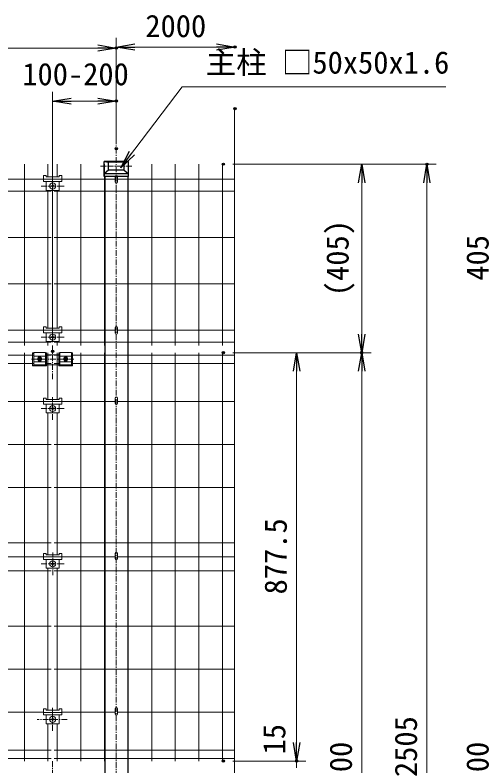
# Model space of a CAD drawing. Units: millimetres, scale not verified. Extents: x -4200 to 4200, y -2970 to 2970.
# Drawn here: x -1419 to -399, y -748 to 866 of the extents above; entities that cross this region are included whole.
import ezdxf
from ezdxf.enums import TextEntityAlignment as Align

# ---------------------------------------------------------------- set-up
doc = ezdxf.new("R2010")
doc.units = ezdxf.units.MM
doc.header["$LTSCALE"] = 10
doc.header["$PDMODE"] = 32
doc.header["$PDSIZE"] = 5
doc.linetypes.add('USER1', pattern=[2, 1.25, -0.25, 0.25, -0.25])
for name, color, linetype, lineweight in [('0-0_D-STR-DIM', 7, 'Continuous', 13), ('0-1_0', 7, 'Continuous', 25), ('0-4_D-STR1', 1, 'Continuous', 25), ('0-5_D-BMK', 2, 'USER1', 13), ('0-8_D-STR-TXT', 7, 'Continuous', 13), ('0-9_D-STR3', 3, 'Continuous', 13), ('0-E_D-STR5', 7, 'Continuous', 9)]:
    doc.layers.add(name, color=color, linetype=linetype, lineweight=lineweight)
doc.layers.add('0-2_DEFPOINTS', color=7, linetype='Continuous')
doc.styles.add('ＭＳ ゴシック', font='')
doc.styles.get('ＭＳ ゴシック').set_extended_font_data('MS Gothic')

# ---------------------------------------------------------------- blocks, each defined once
blk = doc.blocks.new('_OPEN')
at = {"layer": '0-1_0'}
blk.add_line((0, 0), (-10, 0), dxfattribs=at)
blk.add_lwpolyline([(-10, 1.667), (0, 0), (-10, -1.667)], dxfattribs=at)

msp = doc.modelspace()

# ---------------------------------------------------------------- linework, layer by layer
at = {"layer": '0-0_D-STR-DIM'}
for p, q in [((-1200.94, 598.18), (-1200.94, 816.86)), ((-1200.94, 598.18), (-1200.94, 814.68)), ((-3160.94, 794.68), (-1240.94, 794.68)), ((-1160.94, 796.86), (-985.48, 796.86)), ((-1337.9, 162.69), (-1337.9, 700.57)), ((-1200.94, 598.18), (-1200.94, 700.57)), ((-1297.9, 680.57), (-1240.94, 680.57)), ((-946.6, 664.29), (-946.6, -1715.07)), ((-950.67, 545.08), (-513.05, 545.08)), ((-950.67, 545.08), (-653.05, 545.08)), ((-673.05, 505.08), (-673.05, 179.93)), ((-533.05, -1920.06), (-533.05, 505.08)), ((-950.67, 139.93), (-653.05, 139.93)), ((-950.67, 139.93), (-653.05, 139.93)), ((-950.67, 139.93), (-793.05, 139.93)), ((-813.05, 99.93), (-813.05, -697.57)), ((-673.05, 99.93), (-673.05, -1620.07)), ((-813.05, -697.57), (-813.05, -657.57)), ((-950.67, -737.57), (-793.05, -737.57)), ((-950.67, -737.57), (-793.05, -737.57)), ((-813.05, -737.57), (-813.05, -752.57))]:
    msp.add_line(p, q, dxfattribs=at)
at = {"layer": '0-2_DEFPOINTS'}
for p in [(-1200.94, 794.68), (-945.48, 796.86), (-1200.94, 680.57), (-945.48, 664.29), (-1200.94, 578.18), (-970.67, 545.08), (-533.05, 545.08), (-1337.9, 142.69), (-970.67, 139.93), (-970.67, 139.93), (-673.05, 139.93), (-970.67, -737.57), (-970.67, -737.57), (-813.05, -737.57)]:
    msp.add_point(p, dxfattribs=at)
at = {"layer": '0-4_D-STR1'}
for p, q in [((-1227.14, 518.41), (-1227.14, 550.68)), ((-1227.14, 550.68), (-1217.94, 549.54)), ((-1183.94, 549.54), (-1217.94, 549.54)), ((-1217.94, 532.54), (-1217.94, 549.54)), ((-1174.74, 550.68), (-1183.94, 549.54)), ((-1183.94, 532.54), (-1183.94, 549.54)), ((-1217.94, 532.54), (-1227.14, 524.48)), ((-1174.74, 524.48), (-1227.14, 524.48)), ((-1174.74, 518.41), (-1227.14, 518.41)), ((-1225.94, 518.41), (-1225.94, -1960.06)), ((-1183.94, 532.54), (-1217.94, 532.54)), ((-1183.94, 532.54), (-1174.74, 524.48)), ((-1175.94, 518.41), (-1175.94, -1960.06))]:
    msp.add_line(p, q, dxfattribs=at)
msp.add_lwpolyline([(-1174.74, 518.41), (-1174.74, 550.68), (-1227.14, 550.68)], dxfattribs=at)
at = {"layer": '0-5_D-BMK'}
for p, q in [((-1200.94, 780.39), (-1200.94, -1994.36)), ((-1167.21, 541.04), (-1234.67, 541.04)), ((-1362.9, 498.12), (-1312.9, 498.12)), ((-1362.9, 173.36), (-1312.9, 173.36)), ((-1337.91, 82.77), (-1337.91, 155.18)), ((-1365.86, 119.28), (-1365.86, 133.75)), ((-1309.86, 119.28), (-1309.86, 133.75)), ((-1383.66, 126.16), (-1292.06, 126.16)), ((-1337.84, -4.49), (-1337.84, 44.31)), ((-1362.9, 19.91), (-1312.9, 19.91)), ((-1337.82, -338.24), (-1337.82, -289.44)), ((-1362.85, -313.84), (-1312.85, -313.84)), ((-1337.87, -672.41), (-1337.87, -623.61)), ((-1306.56, -648.01), (-1371.39, -648.01)), ((-1337.91, -810.01), (-1337.91, -737.6))]:
    msp.add_line(p, q, dxfattribs=at)
at = {"layer": '0-8_D-STR-TXT'}
msp.add_lwpolyline([(-492.41, 711.49), (-1059.57, 711.49), (-1190.28, 538.66)], dxfattribs=at)
at = {"layer": '0-9_D-STR3'}
for p, q in [((-1357.9, 520.42), (-1351.9, 520.42)), ((-1357.9, 520.42), (-1357.9, 507.62)), ((-1351.9, 520.42), (-1351.9, 517.52)), ((-1351.9, 517.52), (-1323.9, 517.52)), ((-1323.87, 520.42), (-1323.87, 517.52)), ((-1203.54, 519.08), (-1203.54, 506.91)), ((-1198.34, 519.08), (-1198.34, 506.91)), ((-1357.9, 513.12), (-1317.9, 513.12)), ((-1357.9, 507.62), (-1317.9, 507.62)), ((-1351.9, 507.62), (-1351.9, 488.62)), ((-1338.37, 501.62), (-1338.37, 499.62)), ((-1337.37, 501.62), (-1337.37, 499.62)), ((-1323.9, 507.62), (-1323.9, 488.62)), ((-1351.9, 488.62), (-1323.9, 488.62)), ((-1341.37, 498.62), (-1339.37, 498.62)), ((-1341.37, 497.62), (-1339.37, 497.62)), ((-1338.37, 494.62), (-1338.37, 496.62)), ((-1337.37, 494.62), (-1337.37, 496.62)), ((-1334.37, 498.62), (-1336.37, 498.62)), ((-1334.37, 497.62), (-1336.37, 497.62)), ((-1357.9, 195.66), (-1357.9, 182.86)), ((-1357.9, 195.66), (-1351.9, 195.66)), ((-1351.9, 195.66), (-1351.9, 192.76)), ((-1323.9, 195.66), (-1317.9, 195.66)), ((-1323.87, 195.66), (-1317.87, 195.66)), ((-1323.87, 195.66), (-1323.87, 192.76)), ((-1317.9, 195.66), (-1317.9, 182.86)), ((-1203.51, 194.32), (-1203.51, 182.15)), ((-1198.31, 194.32), (-1198.31, 182.15)), ((-1357.9, 188.36), (-1317.9, 188.36)), ((-1357.9, 182.86), (-1317.9, 182.86)), ((-1351.9, 192.76), (-1323.9, 192.76)), ((-1351.9, 182.86), (-1351.9, 163.86)), ((-1323.9, 182.86), (-1323.9, 163.86)), ((-1351.9, 163.86), (-1323.9, 163.86)), ((-1341.37, 173.86), (-1339.37, 173.86)), ((-1341.37, 172.86), (-1339.37, 172.86)), ((-1338.37, 176.86), (-1338.37, 174.86)), ((-1338.37, 169.86), (-1338.37, 171.86)), ((-1337.37, 176.86), (-1337.37, 174.86)), ((-1337.37, 169.86), (-1337.37, 171.86)), ((-1334.37, 173.86), (-1336.37, 173.86)), ((-1334.37, 172.86), (-1336.37, 172.86)), ((-1380.86, 139.32), (-1380.86, 111.53)), ((-1380.86, 139.32), (-1378.36, 139.32)), ((-1380.86, 137.92), (-1378.36, 137.92)), ((-1378.36, 140.32), (-1378.36, 114.1)), ((-1378.36, 140.32), (-1353.36, 140.32)), ((-1378.36, 132.56), (-1353.36, 132.56)), ((-1368.32, 130.42), (-1370.78, 126.16)), ((-1363.4, 130.42), (-1368.32, 130.42)), ((-1363.4, 130.42), (-1360.94, 126.16)), ((-1353.36, 140.32), (-1353.36, 114.1)), ((-1353.36, 139.32), (-1350.86, 139.32)), ((-1353.36, 137.92), (-1350.86, 137.92)), ((-1350.86, 111.53), (-1350.86, 139.32)), ((-1324.86, 135.09), (-1350.86, 135.09)), ((-1322.36, 139.32), (-1324.86, 139.32)), ((-1324.86, 111.53), (-1324.86, 139.32)), ((-1322.36, 137.92), (-1324.86, 137.92)), ((-1322.36, 140.32), (-1322.36, 114.1)), ((-1297.36, 140.32), (-1322.36, 140.32)), ((-1297.36, 132.56), (-1322.36, 132.56)), ((-1312.32, 130.42), (-1314.78, 126.16)), ((-1312.32, 130.42), (-1307.4, 130.42)), ((-1307.4, 130.42), (-1304.94, 126.16)), ((-1297.36, 140.32), (-1297.36, 114.1)), ((-1294.86, 139.32), (-1297.36, 139.32)), ((-1294.86, 137.92), (-1297.36, 137.92)), ((-1294.86, 139.32), (-1294.86, 111.53)), ((-1378.36, 120.62), (-1353.36, 120.62)), ((-1378.36, 114.1), (-1353.36, 114.1)), ((-1368.32, 121.9), (-1370.78, 126.16)), ((-1368.59, 128.2), (-1367.22, 126.84)), ((-1368.59, 124.11), (-1367.22, 125.47)), ((-1363.4, 121.9), (-1368.32, 121.9)), ((-1367.91, 128.89), (-1366.54, 127.52)), ((-1367.91, 123.43), (-1366.54, 124.79)), ((-1363.81, 128.89), (-1365.18, 127.52)), ((-1363.81, 123.43), (-1365.18, 124.79)), ((-1363.13, 128.2), (-1364.5, 126.84)), ((-1363.13, 124.11), (-1364.5, 125.47)), ((-1363.4, 121.9), (-1360.94, 126.16)), ((-1324.86, 114.11), (-1350.86, 114.11)), ((-1297.36, 120.62), (-1322.36, 120.62)), ((-1297.36, 114.1), (-1322.36, 114.1)), ((-1312.32, 121.9), (-1314.78, 126.16)), ((-1312.59, 128.2), (-1311.22, 126.84)), ((-1312.59, 124.11), (-1311.22, 125.47)), ((-1312.32, 121.9), (-1307.4, 121.9)), ((-1311.91, 128.89), (-1310.54, 127.52)), ((-1311.91, 123.43), (-1310.54, 124.79)), ((-1307.81, 128.89), (-1309.18, 127.52)), ((-1307.81, 123.43), (-1309.18, 124.79)), ((-1307.13, 128.2), (-1308.49, 126.84)), ((-1307.13, 124.11), (-1308.49, 125.47)), ((-1307.4, 121.9), (-1304.94, 126.16)), ((-1380.86, 112.71), (-1350.86, 112.71)), ((-1380.86, 111.53), (-1350.86, 111.53)), ((-1294.86, 112.71), (-1324.86, 112.71)), ((-1294.86, 111.53), (-1324.86, 111.53)), ((-1357.9, 42.21), (-1357.9, 29.41)), ((-1357.9, 42.21), (-1351.9, 42.21)), ((-1357.9, 34.91), (-1317.9, 34.91)), ((-1351.9, 42.21), (-1351.9, 39.31)), ((-1351.9, 39.31), (-1323.9, 39.31)), ((-1323.9, 42.21), (-1317.9, 42.21)), ((-1323.87, 42.21), (-1317.87, 42.21)), ((-1323.87, 42.21), (-1323.87, 39.31)), ((-1317.87, 42.21), (-1317.87, 29.41)), ((-1203.51, 43.11), (-1203.51, 30.94)), ((-1198.31, 43.11), (-1198.31, 30.94)), ((-1357.9, 29.41), (-1317.9, 29.41)), ((-1351.9, 29.41), (-1351.9, 10.41)), ((-1341.37, 20.41), (-1339.37, 20.41)), ((-1341.37, 19.41), (-1339.37, 19.41)), ((-1338.37, 23.41), (-1338.37, 21.41)), ((-1338.37, 16.41), (-1338.37, 18.41)), ((-1337.37, 23.41), (-1337.37, 21.41)), ((-1337.37, 16.41), (-1337.37, 18.41)), ((-1334.37, 20.41), (-1336.37, 20.41)), ((-1334.37, 19.41), (-1336.37, 19.41)), ((-1323.87, 29.41), (-1323.87, 10.41)), ((-1351.9, 10.41), (-1323.9, 10.41)), ((-1357.85, -291.54), (-1357.85, -304.34)), ((-1357.85, -291.54), (-1351.85, -291.54)), ((-1357.85, -298.84), (-1317.85, -298.84)), ((-1357.85, -304.34), (-1317.85, -304.34)), ((-1351.85, -291.54), (-1351.85, -294.44)), ((-1351.85, -294.44), (-1323.85, -294.44)), ((-1351.85, -304.34), (-1351.85, -323.34)), ((-1323.85, -291.54), (-1323.85, -294.44)), ((-1323.85, -304.34), (-1323.85, -323.34)), ((-1203.54, -290.59), (-1203.54, -302.76)), ((-1198.34, -290.59), (-1198.34, -302.76)), ((-1341.32, -313.34), (-1339.32, -313.34)), ((-1341.32, -314.34), (-1339.32, -314.34)), ((-1338.32, -310.34), (-1338.32, -312.34)), ((-1338.32, -317.34), (-1338.32, -315.34)), ((-1337.32, -310.34), (-1337.32, -312.34)), ((-1337.32, -317.34), (-1337.32, -315.34)), ((-1334.32, -313.34), (-1336.32, -313.34)), ((-1334.32, -314.34), (-1336.32, -314.34)), ((-1351.85, -323.34), (-1323.85, -323.34)), ((-1357.9, -625.71), (-1351.9, -625.71)), ((-1357.9, -625.71), (-1357.9, -638.51)), ((-1351.9, -625.71), (-1351.9, -628.61)), ((-1351.9, -628.61), (-1323.9, -628.61)), ((-1323.9, -625.71), (-1323.9, -628.61)), ((-1203.51, -624.39), (-1203.51, -636.56)), ((-1198.31, -624.39), (-1198.31, -636.56)), ((-1357.9, -633.01), (-1317.9, -633.01)), ((-1357.9, -638.51), (-1317.9, -638.51)), ((-1351.9, -638.51), (-1351.9, -657.51)), ((-1338.37, -644.51), (-1338.37, -646.51)), ((-1337.37, -644.51), (-1337.37, -646.51)), ((-1323.9, -638.51), (-1323.9, -657.51)), ((-1351.9, -657.51), (-1323.9, -657.51)), ((-1341.37, -647.51), (-1339.37, -647.51)), ((-1341.37, -648.51), (-1339.37, -648.51)), ((-1338.37, -651.51), (-1338.37, -649.51)), ((-1337.37, -651.51), (-1337.37, -649.51)), ((-1334.37, -647.51), (-1336.37, -647.51)), ((-1334.37, -648.51), (-1336.37, -648.51))]:
    msp.add_line(p, q, dxfattribs=at)
for points in [[(-1323.87, 520.42), (-1317.9, 520.42), (-1317.9, 507.62)], [(-1323.85, -291.54), (-1317.85, -291.54), (-1317.85, -304.34)], [(-1323.9, -625.71), (-1317.9, -625.71), (-1317.9, -638.51)]]:
    msp.add_lwpolyline(points, dxfattribs=at)
for centre, radius in [((-1337.87, 498.12), 6.5), ((-1337.87, 173.36), 6.5), ((-1365.86, 126.16), 4.26), ((-1309.86, 126.16), 4.26), ((-1337.87, 19.91), 6.5), ((-1337.82, -313.84), 6.5), ((-1337.87, -648.01), 6.5)]:
    msp.add_circle(centre, radius, dxfattribs=at)
for centre, radius, start, end in [((-1337.87, 501.62), 0.5, 0, 179.99999), ((-1200.94, 506.91), 2.6, 180, 0), ((-1341.37, 498.12), 0.5, 90.00001, 270), ((-1339.37, 499.62), 1, 270, 0.00001), ((-1339.37, 496.62), 1, 0, 90), ((-1337.87, 494.62), 0.5, 180.00002, 0.00001), ((-1336.37, 499.62), 1, 180.00001, 270), ((-1336.37, 496.62), 1, 90, 180.00001), ((-1334.37, 498.12), 0.5, 270.00049, 90.00046), ((-1200.91, 182.15), 2.6, 180, 0), ((-1341.37, 173.36), 0.5, 90.00001, 270), ((-1339.37, 174.86), 1, 270, 0.00001), ((-1339.37, 171.86), 1, 0, 90), ((-1337.87, 176.86), 0.5, 0, 179.99999), ((-1337.87, 169.86), 0.5, 180.00002, 0.00001), ((-1336.37, 174.86), 1, 180.00001, 270), ((-1336.37, 171.86), 1, 90, 180.00001), ((-1334.37, 173.36), 0.5, 270.00049, 90.00046), ((-1365.86, 127.45), 4, 4.65818, 175.34501), ((-1309.86, 127.45), 4, 4.65499, 175.34182), ((-1365.86, 124.88), 4, 184.89555, 355.10576), ((-1368.25, 128.55), 0.483, 44.99953, 224.99952), ((-1368.25, 123.77), 0.483, 135, 314.99998), ((-1367.91, 126.16), 0.965, 314.99999, 45), ((-1365.86, 128.2), 0.965, 225.00001, 314.99999), ((-1365.86, 124.11), 0.965, 45, 135), ((-1363.81, 126.16), 0.965, 135, 225.00001), ((-1363.47, 128.55), 0.483, 315, 135), ((-1363.47, 123.77), 0.483, 225.00001, 44.99999), ((-1309.86, 124.88), 4, 184.89424, 355.10445), ((-1312.25, 128.55), 0.483, 45, 225), ((-1312.25, 123.77), 0.483, 135.00001, 314.99999), ((-1311.91, 126.16), 0.965, 314.99999, 45), ((-1309.86, 128.2), 0.965, 225.00001, 314.99999), ((-1309.86, 124.11), 0.965, 45, 135), ((-1307.81, 126.16), 0.965, 135, 225.00001), ((-1307.47, 128.55), 0.483, 315.00048, 135.00047), ((-1307.47, 123.77), 0.483, 225.00002, 45), ((-1341.37, 19.91), 0.5, 90.00001, 270), ((-1339.37, 21.41), 1, 270, 0.00001), ((-1339.37, 18.41), 1, 0, 90), ((-1337.87, 23.41), 0.5, 0, 179.99999), ((-1337.87, 16.41), 0.5, 180.00002, 0.00001), ((-1336.37, 21.41), 1, 180.00001, 270), ((-1336.37, 18.41), 1, 90, 180.00001), ((-1334.37, 19.91), 0.5, 270.00049, 90.00046), ((-1200.91, 30.94), 2.6, 180, 0), ((-1200.94, -302.76), 2.6, 180, 0), ((-1341.32, -313.84), 0.5, 90.00001, 270), ((-1339.32, -312.34), 1, 270, 0.00001), ((-1339.32, -315.34), 1, 0, 90), ((-1337.82, -310.34), 0.5, 0, 179.99999), ((-1337.82, -317.34), 0.5, 180.00002, 0.00001), ((-1336.32, -312.34), 1, 180.00001, 270), ((-1336.32, -315.34), 1, 90, 180.00001), ((-1334.32, -313.84), 0.5, 270.00049, 90.00046), ((-1337.87, -644.51), 0.5, 0, 179.99999), ((-1200.91, -636.56), 2.6, 180, 0), ((-1341.37, -648.01), 0.5, 90.00001, 270), ((-1339.37, -646.51), 1, 270, 0.00001), ((-1339.37, -649.51), 1, 0, 90), ((-1337.87, -651.51), 0.5, 180.00002, 0.00001), ((-1336.37, -646.51), 1, 180.00001, 270), ((-1336.37, -649.51), 1, 90, 180.00001), ((-1334.37, -648.01), 0.5, 270.00049, 90.00046)]:
    msp.add_arc(centre, radius, start, end, dxfattribs=at)
for centre in [(-1200.94, 519.07), (-1200.91, 194.3), (-1200.91, 43.09), (-1200.94, -290.61), (-1200.91, -624.41)]:
    msp.add_ellipse(centre, major_axis=(-2.6, 0), ratio=0.649974, start_param=3.1415927, end_param=6.2831853, dxfattribs=at)
at = {"layer": '0-E_D-STR5'}
for p, q in [((-1398.65, 545.08), (-1398.65, 155.37)), ((-1347.88, 545.08), (-1347.88, 517.52)), ((-1327.85, 545.08), (-1327.85, 517.52)), ((-1277.09, 545.08), (-1277.09, 155.37)), ((-1226.32, 545.08), (-1226.32, 155.37)), ((-1175.55, 545.08), (-1175.55, 155.37)), ((-1124.78, 545.08), (-1124.78, 155.37)), ((-1074.01, 545.08), (-1074.01, 155.37)), ((-1023.24, 545.08), (-1023.24, 155.37)), ((-972.47, 545.08), (-972.47, 155.37)), ((-3198.34, 513.14), (-1357.9, 513.14)), ((-1317.9, 513.14), (-1203.54, 513.14)), ((-1198.34, 513.14), (-946.6, 513.14)), ((-1831.13, 487.16), (-1340.88, 487.16)), ((-1347.88, 488.62), (-1347.88, 192.76)), ((-1334.87, 487.16), (-946.6, 487.16)), ((-1327.85, 488.62), (-1327.85, 192.76)), ((-1831.13, 387.57), (-1340.88, 387.57)), ((-1334.87, 387.57), (-946.6, 387.57)), ((-1831.13, 287.97), (-1340.88, 287.97)), ((-1334.87, 287.97), (-946.6, 287.97)), ((-3198.34, 188.38), (-1357.9, 188.38)), ((-1317.9, 188.38), (-1203.51, 188.38)), ((-1198.31, 188.38), (-946.6, 188.38)), ((-1868.46, 162.4), (-1340.88, 162.4)), ((-1347.88, 163.86), (-1347.88, 155.37)), ((-1334.87, 162.4), (-946.6, 162.4)), ((-1327.85, 163.86), (-1327.85, 155.37)), ((-1868.46, 134.53), (-1378.36, 134.53)), ((-1398.65, 139.93), (-1398.65, -737.57)), ((-1353.36, 134.53), (-1340.88, 134.53)), ((-1347.88, 139.93), (-1347.88, 39.31)), ((-1334.87, 134.53), (-1322.36, 134.53)), ((-1327.85, 139.93), (-1327.85, 39.31)), ((-1297.36, 134.53), (-946.6, 134.53)), ((-1277.09, 139.93), (-1277.09, -737.57)), ((-1226.32, 139.93), (-1226.32, -737.57)), ((-1175.55, 139.93), (-1175.55, -737.57)), ((-1124.78, 139.93), (-1124.78, -737.57)), ((-1074.01, 139.93), (-1074.01, -737.57)), ((-1023.24, 139.93), (-1023.24, -737.57)), ((-972.47, 139.93), (-972.47, -737.57)), ((-1868.46, 116.91), (-1378.36, 116.91)), ((-1353.36, 116.91), (-1340.88, 116.91)), ((-1334.87, 116.91), (-1322.36, 116.91)), ((-1297.36, 116.91), (-946.6, 116.91)), ((-3198.34, 34.93), (-1357.9, 34.93)), ((-1317.87, 34.93), (-1203.51, 34.93)), ((-1198.31, 34.93), (-946.6, 34.93)), ((-1347.88, 10.41), (-1347.88, -294.44)), ((-1327.85, 10.41), (-1327.85, -294.44)), ((-1831.13, -57.44), (-1340.9, -57.44)), ((-1334.87, -57.44), (-946.6, -57.44)), ((-1831.13, -149.82), (-1340.9, -149.82)), ((-1334.87, -149.82), (-946.6, -149.82)), ((-3334.9, -268.82), (-1340.88, -268.82)), ((-1334.87, -268.82), (-946.6, -268.82)), ((-3198.34, -298.82), (-1357.85, -298.82)), ((-1317.85, -298.82), (-1203.54, -298.82)), ((-1198.34, -298.82), (-946.6, -298.82)), ((-3334.9, -328.82), (-1340.88, -328.82)), ((-1347.88, -323.34), (-1347.88, -628.61)), ((-1334.87, -328.82), (-946.6, -328.82)), ((-1327.85, -323.34), (-1327.85, -628.61)), ((-3334.91, -447.82), (-1340.9, -447.82)), ((-1334.87, -447.82), (-946.6, -447.82)), ((-3334.91, -540.19), (-1340.9, -540.19)), ((-1334.87, -540.19), (-946.6, -540.19)), ((-3198.34, -632.57), (-1357.9, -632.57)), ((-1317.9, -632.57), (-1203.51, -632.57)), ((-1198.31, -632.57), (-946.6, -632.57)), ((-1347.88, -657.51), (-1347.88, -737.57)), ((-1327.85, -657.51), (-1327.85, -737.57)), ((-3334.9, -714.54), (-1340.88, -714.54)), ((-1334.87, -714.54), (-946.6, -714.54)), ((-2172.43, -732.17), (-1340.88, -732.17)), ((-1334.87, -732.17), (-946.6, -732.17))]:
    msp.add_line(p, q, dxfattribs=at)

# ---------------------------------------------------------------- block references
at = {"layer": '0-0_D-STR-DIM', "xscale": 4, "yscale": 4}
for p in [(-1200.94, 794.68), (-945.48, 796.86), (-1200.94, 680.57)]:
    msp.add_blockref('_OPEN', p, dxfattribs=at)
for p, rotation in [((-1200.94, 796.86), 180), ((-1337.9, 680.57), 180), ((-673.05, 545.08), 90), ((-533.05, 545.08), 90), ((-673.05, 139.93), 270), ((-813.05, 139.93), 90), ((-673.05, 139.93), 90), ((-813.05, -737.57), 270), ((-813.05, -737.57), 270)]:
    msp.add_blockref('_OPEN', p, dxfattribs=dict(at, rotation=rotation))
at = {"layer": '0-8_D-STR-TXT', "xscale": 4, "yscale": 4, "rotation": 232.90095}
msp.add_blockref('_OPEN', (-1191.48, 537.07), dxfattribs=at)

# ---------------------------------------------------------------- texts
at = {"layer": '0-0_D-STR-DIM', "style": 'ＭＳ ゴシック'}
for s, p in [('2000', (-1138.46, 803.61)), ('100-200', (-1403.11, 700.17))]:
    msp.add_text(s, height=48.09, dxfattribs=at).set_placement(p, align=Align.BOTTOM_LEFT)
for s, p in [('(405)', (-686.91, 261.41)), ('405', (-385.76, 294.66)), ('877.5', (-819.79, -379.54)), ('2505', (-539.79, -772.09)), ('15', (-822.95, -723.44)), ('1800', (-679.79, -826.97)), ('1800', (-385.76, -826.97))]:
    msp.add_text(s, height=48.09, rotation=90, dxfattribs=at).set_placement(p, align=Align.BOTTOM_LEFT)
at = {"layer": '0-8_D-STR-TXT', "style": 'ＭＳ ゴシック'}
msp.add_text('主柱 □50x50x1.6', height=48.09, dxfattribs=at).set_placement((-1008.65, 725.22), align=Align.BOTTOM_LEFT)

doc.saveas('drawing.dxf')
